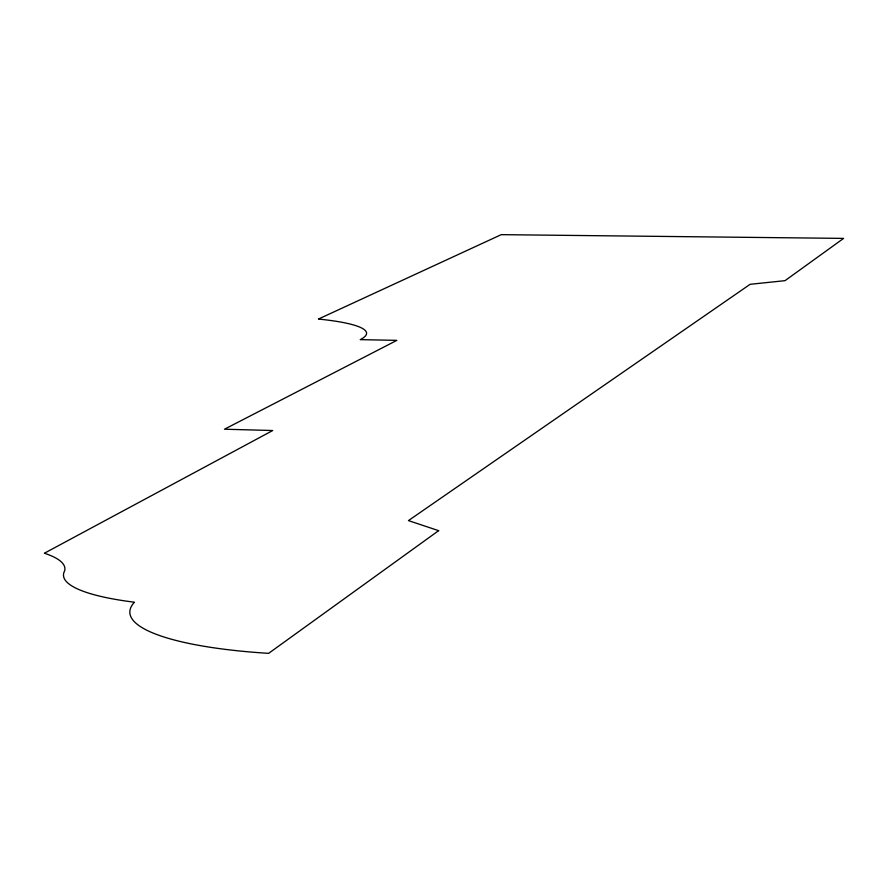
<?xml version="1.0" encoding="UTF-8"?>
<svg xmlns="http://www.w3.org/2000/svg" width="888" height="888" viewBox="0 0 888 888"><rect width="100%" height="100%" fill="white"/><g stroke="black" fill="none" stroke-linecap="round" stroke-linejoin="round"><path stroke-width="1.33" d="M438.639 530.658L268.631 653.346A223.232 48.507 -1.6 0 1 134.432 602.197A178.433 36.785 -1.9 0 1 64.669 570.795A176.768 35.753 -3.1 0 0 44.4 553.224L272.716 430.525L224.464 429.215L396.858 340.359L360.239 339.638A150.305 21.423 -1.8 0 0 318.448 319.047L501.243 234.654L843.6 238.395L785.025 280.663L750.105 284.315L408.436 520.601L438.639 530.658"/></g></svg>
